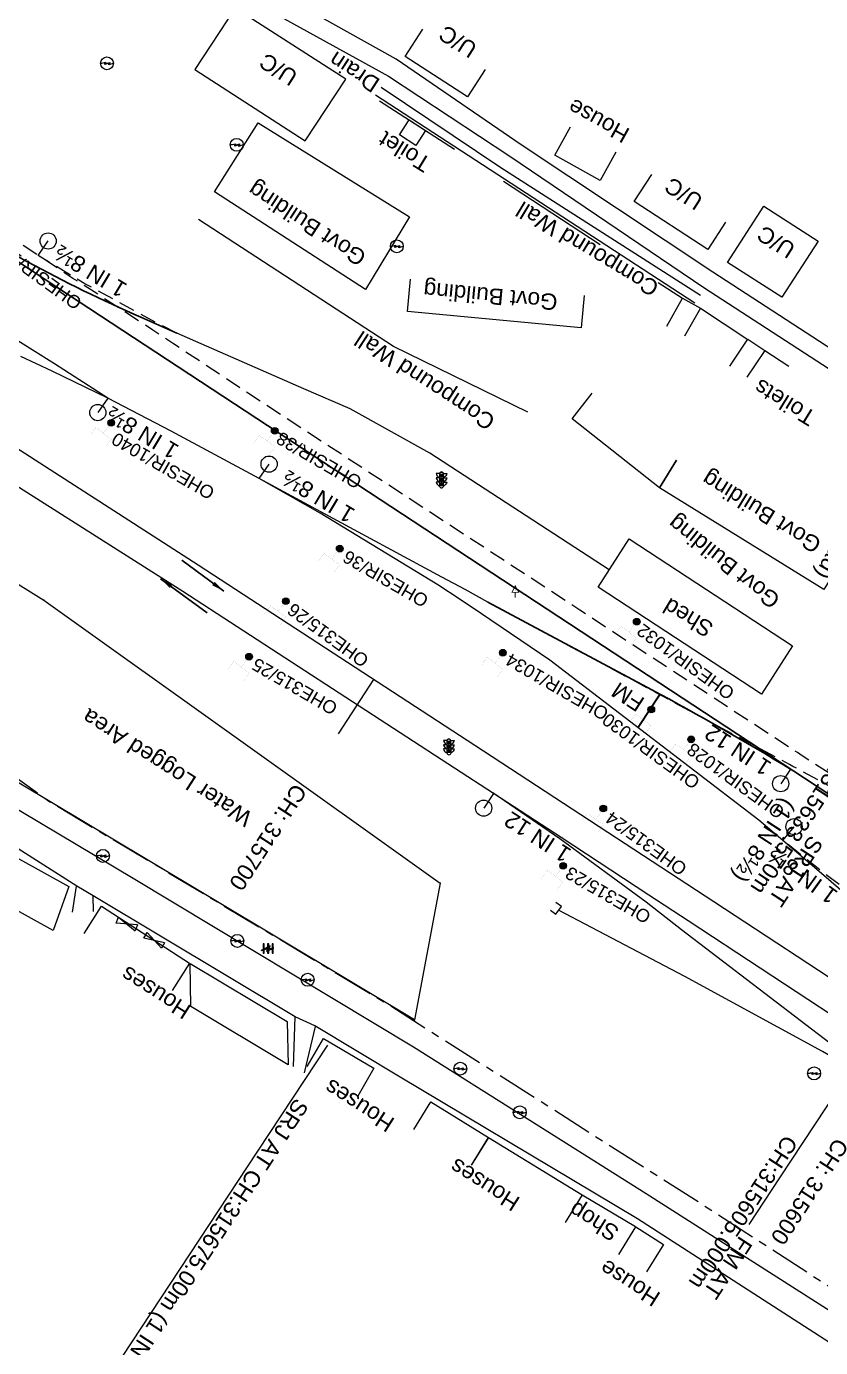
# Model space of a CAD drawing. Header units: metres. Extents: x 628572 to 650094, y 3375792 to 3391117.
# Drawn here: x 632051.1 to 632173.8, y 3388902.6 to 3389106.6 of the extents above; entities that cross this region are included whole.
import ezdxf
from ezdxf.enums import TextEntityAlignment as Align

# ---------------------------------------------------------------- set-up
doc = ezdxf.new("R2010")
doc.units = ezdxf.units.M
doc.header["$MEASUREMENT"] = 0
doc.linetypes.add('CENTER', pattern=[2, 1.25, -0.25, 0.25, -0.25])
doc.linetypes.add('DASHED', pattern=[0.75, 0.5, -0.25])
for name, color, linetype, lineweight in [('BUILDING_UNDER_CONS', 251, 'Continuous', 0), ('Commercial Building Pucca', 251, 'Continuous', 0), ('Compound Wall', 251, 'Continuous', 0), ('COMPOUND_WALL', 8, 'Continuous', 0), ('DRAIN_TOP', 5, 'Continuous', 0), ('Electric Pole', 251, 'Continuous', 0), ('Existing Chainage', 7, 'Continuous', 0), ('Existing IR Track', 143, 'Continuous', 0), ('Existing Railway Boundary', 7, 'CENTER', 0), ('flow direction', 7, 'Continuous', 0), ('Gate', 251, 'Continuous', 0), ('Govt buliding', 251, 'Continuous', 0), ('OHE MAST', 8, 'Continuous', 0), ('Residential Building Pucca', 251, 'Continuous', 0), ('RESIDENTIAL_BL_PUC', 251, 'Continuous', 0), ('RESIDENTIAL_BL_SEMI', 251, 'Continuous', 0), ('SH.NOS', 8, 'Continuous', 0), ('Shed', 251, 'Continuous', 0), ('Sign Board', 251, 'Continuous', 0), ("SIRHIND STN SRJ's", 251, 'Continuous', 0), ('Subroad Edge', 34, 'Continuous', 0), ('Text', 251, 'Continuous', 0), ('Transformer', 251, 'Continuous', 0), ('Water Logged Area', 5, 'Continuous', 0)]:
    doc.layers.add(name, color=color, linetype=linetype, lineweight=lineweight)
doc.layers.add('IR PROPOSALS', color=190, linetype='Continuous')
doc.styles.add('CUT-FILL', font='cut-fill.shx', dxfattribs={"height": 2})
doc.styles.get("Standard").update_dxf_attribs({"font": 'arial.ttf'})
doc.styles.add('Style-Arial', font='arial.ttf')
doc.styles.add('Text', font='arial.ttf', dxfattribs={"height": 2})
doc.dimstyles.new('ISO-25', dxfattribs={"dimtxt": 2.5, "dimasz": 2.5, "dimexe": 1.25, "dimexo": 0.625, "dimtad": 1, "dimtxsty": 'Standard', "dimcen": 2.5, "dimadec": 0, "dimazin": 0, "dimtfac": 1, "dimtmove": 0, "dimatfit": 3, "dimfxl": 1, "dimarcsym": 0})

# ---------------------------------------------------------------- blocks, each defined once
blk = doc.blocks.new('GT')
at = {"layer": 'Gate'}
for p, q in [((-0.5, -0.5), (-0.5, 0.5)), ((-0.5, 0.5), (0.5, -0.5)), ((0.5, 0.5), (0.5, -0.5))]:
    blk.add_line(p, q, dxfattribs=at)
at = {"layer": 'Gate', "flags": 128}
blk.add_lwpolyline([(0.5, 0.5), (-0.5, -0.5)], dxfattribs=at)
blk = doc.blocks.new('TSB15')
at = {"layer": 'SH.NOS', "const_width": 0.132, "flags": 128}
blk.add_lwpolyline([(-0.46, 0.79), (0.59, 0.79), (0.05, 1.8), (-0.46, 0.79)], close=True, dxfattribs=at)
at = {"layer": 'SH.NOS', "const_width": 0.142, "flags": 128}
blk.add_lwpolyline([(0.05, 0.79), (0.05, -0.05)], dxfattribs=at)
at = {"layer": 'SH.NOS', "insert": (-0.11, 0.93), "char_height": 0.2, "attachment_point": 7, "line_spacing_factor": 0.6, "style": 'CUT-FILL'}
blk.add_mtext('15', dxfattribs=at)
blk = doc.blocks.new('TRF')
blk.add_hatch(color=256).paths.add_polyline_path([(-0.18, -0.39), (0.02, 0.04), (-0.98, -0.29), (0.38, 0.42), (0.22, -0.04), (0.98, 0.09)])
for p, q in [((-0.69, 0.72), (-0.69, -0.72)), ((-0.52, 0.72), (-0.69, 0.72)), ((-0.52, -0.72), (-0.52, 0.72)), ((0, 0.72), (0, -0.72)), ((0.17, 0.72), (0, 0.72)), ((0.17, -0.72), (0.17, 0.72)), ((0.7, 0.72), (0.7, -0.72)), ((0.87, 0.72), (0.7, 0.72)), ((0.87, -0.72), (0.87, 0.72)), ((-0.69, -0.72), (-0.52, -0.72)), ((0, -0.72), (0.17, -0.72)), ((0.7, -0.72), (0.87, -0.72))]:
    blk.add_line(p, q)
at = {"flags": 128}
blk.add_lwpolyline([(0.22, -0.04), (0.38, 0.42), (-0.98, -0.29), (0.02, 0.04), (-0.18, -0.39), (0.98, 0.09), (0.22, -0.04)], close=True, dxfattribs=at)
blk = doc.blocks.new('SIG')
for color, points in [(1, [(-0.22, 0.42, 0.180295), (-0.01, 0.33, -0.00255), (0.01, 0.33, -0.00255), (0.02, 0.33, 0.180295), (0.23, 0.42, -0.002654), (0.25, 0.44, 0.184495), (0.33, 0.65, 1.000001), (-0.32, 0.65, 0.184495), (-0.24, 0.44, -0.002654)]), (2, [(0.23, -0.23, -0.002654), (0.25, -0.21, 0.184495), (0.33, 0.01, 1.000001), (-0.32, 0.01, 0.184495), (-0.24, -0.21, -0.002654), (-0.22, -0.23, 0.180295), (-0.01, -0.32, -0.00255), (0.01, -0.32, -0.00255), (0.02, -0.32, 0.180295)]), (3, [(0.23, -0.88, -0.002654), (0.25, -0.86, 0.184495), (0.33, -0.64, 1.000001), (-0.32, -0.64, 0.184495), (-0.24, -0.86, -0.002654), (-0.22, -0.88, 0.395599)])]:
    blk.add_hatch(color=color).paths.add_polyline_path(points)
for p, q in [((-0.31, 0.98), (-0.32, -0.9)), ((0.33, -0.9), (0.32, 0.98))]:
    blk.add_line(p, q)
at = {"flags": 128}
for points in [[(-0.31, 0.98), (-0.81, 0.98, 0.198758), (-0.42, 0.41, 0.003814), (-0.31, 0.39)], [(-0.31, 0.33), (-0.81, 0.33, 0.198758), (-0.42, -0.23, 0.003727), (-0.32, -0.26)], [(0.32, 0.98), (0.82, 0.98, -0.198758), (0.44, 0.41, -0.003814), (0.32, 0.39)], [(0.32, 0.33), (0.82, 0.33, -0.198758), (0.44, -0.23, -0.003727), (0.33, -0.26)], [(-0.32, -0.32), (-0.81, -0.32, 0.198758), (-0.42, -0.88, 0.003639), (-0.32, -0.9)], [(0.33, -0.32), (0.82, -0.32, -0.198758), (0.44, -0.88, -0.003639), (0.33, -0.9)]]:
    blk.add_lwpolyline(points, format="xyb", dxfattribs=at)
for centre, radius, start, end in [((0.01, 0.91), 0.324, 12.4049, 167.5951), ((0.01, 0.81), 0.357, 27.7578, 152.2422), ((0.01, -0.9), 0.324, 181.4572, 358.5428)]:
    blk.add_arc(centre, radius, start, end)
blk = doc.blocks.new('EP')
blk.add_hatch(color=8).paths.add_polyline_path([(0.31, -0.24), (0.31, 0), (-0.31, -0.19), (-0.31, 0.07), (-0.93, -0.01), (-0.21, 0.16), (-0.21, -0.05), (0.43, 0.15), (0.41, -0.1), (0.94, -0.01)])
at = {"color": 8}
for p, q in [((-0.93, -0.01), (-0.21, 0.16)), ((-0.31, 0.07), (-0.93, -0.01)), ((-0.31, -0.19), (-0.31, 0.07)), ((0.31, 0), (-0.31, -0.19)), ((-0.21, 0.16), (-0.21, -0.05)), ((-0.21, -0.05), (0.43, 0.15)), ((0.31, -0.24), (0.31, 0)), ((0.43, 0.15), (0.41, -0.1)), ((0.94, -0.01), (0.31, -0.24)), ((0.41, -0.1), (0.94, -0.01))]:
    blk.add_line(p, q, dxfattribs=at)
blk.add_circle((0, 0), 1, dxfattribs=at)
blk = doc.blocks.new('OHE MAST')
h = blk.add_hatch(color=256)
edge = h.paths.add_edge_path()
edge.add_arc((0, 0), 0.514, 0, 360)
at = {"const_width": 0.01, "flags": 128}
for points in [[(1.5, 3.5), (1.5, 2), (-1.5, 2), (-1.5, 3.5)], [(0, 2), (0, 0)]]:
    blk.add_lwpolyline(points, dxfattribs=at)
blk.add_circle((0, 0), 0.514)

msp = doc.modelspace()

# ---------------------------------------------------------------- linework, layer by layer
at = {"layer": 'BUILDING_UNDER_CONS', "linetype": 'Continuous', "flags": 128}
for points in [[(632100.451, 3389098.447), (632083.378, 3389109.447), (632077.11, 3389099.946), (632094.183, 3389088.946), (632100.451, 3389098.447)], [(632173.381, 3389073.476), (632167.791, 3389064.798), (632159.41, 3389070.166), (632165.008, 3389078.8564), (632173.381, 3389073.476)]]:
    msp.add_lwpolyline(points, close=True, dxfattribs=at)
for points in [[(632121.959, 3389099.937), (632119.243, 3389095.739), (632109.623, 3389101.963), (632112.339, 3389106.161)], [(632159.0954, 3389076.3719), (632156.373, 3389072.178), (632144.987, 3389079.569), (632147.7094, 3389083.7629)]]:
    msp.add_lwpolyline(points, dxfattribs=at)
at = {"layer": 'Commercial Building Pucca', "flags": 128}
msp.add_lwpolyline([(632119.86, 3388930.8174), (632122.475, 3388935.079), (632136.935, 3388926.206), (632134.32, 3388921.9444)], dxfattribs=at)
at = {"layer": 'Compound Wall', "flags": 128}
for points in [[(632128.549, 3389047.041), (632107.801, 3389057.209), (632077.704, 3389076.799)], [(632136.935, 3388926.206), (632145.181, 3388921.337)]]:
    msp.add_lwpolyline(points, dxfattribs=at)
at = {"layer": 'COMPOUND_WALL', "linetype": 'Continuous', "flags": 128}
for points in [[(632105.651, 3389095.11), (632117.23, 3389087.644)], [(632124.773, 3389082.736), (632139.703, 3389072.94)], [(632148.667, 3389067.087), (632152.4578, 3389064.6742)], [(632155.21, 3389063.117), (632162.54, 3389058.257)], [(632165.162, 3389056.583), (632168.854, 3389054.137)]]:
    msp.add_lwpolyline(points, dxfattribs=at)
at = {"layer": 'DRAIN_TOP', "linetype": 'Continuous', "flags": 128}
for points in [[(632105.054, 3389096.027), (632123.749, 3389083.862), (632154.342, 3389063.922)], [(632105.928, 3389097.222), (632124.384, 3389084.85), (632155.216, 3389065.117)]]:
    msp.add_lwpolyline(points, dxfattribs=at)
at = {"layer": 'Existing Chainage', "color": 7, "linetype": 'Continuous', "lineweight": 13, "flags": 128}
msp.add_lwpolyline([(632099.3201, 3388997.3801), (632104.7798, 3389005.7582)], dxfattribs=at)
at = {"layer": 'Existing IR Track', "flags": 128}
for points in [[(632063.6762, 3389049.2281), (632055.4502, 3389054.5404), (632052.0201, 3389056.6546), (632046.9664, 3389059.8373), (632034.8599, 3389067.7192), (632026.0695, 3389073.732), (632008.348, 3389086.7936), (631992.608, 3389099.7488), (631979.4824, 3389111.4118), (631969.1131, 3389121.0532), (631950.3516, 3389138.6669), (631945.4004, 3389143.2853), (631940.5577, 3389147.9356), (631929.8291, 3389158.0151), (631918.914, 3389168.1831), (631907.8921, 3389178.5534), (631893.923, 3389192.529)], [(632269.3784, 3388898.0284), (632253.5851, 3388908.3993), (632236.3854, 3388919.6688), (632219.0787, 3388931.0083), (632204.4192, 3388940.5301), (632200.5006, 3388943.1461), (632179.8567, 3388956.6531), (632157.3016, 3388971.4724), (632120.3603, 3388995.6049), (632077.6404, 3389023.4441), (632042.4428, 3389046.0532), (632025.9109, 3389056.4508), (631978.2149, 3389085.0394), (631958.8702, 3389096.1914), (631952.0938, 3389100.0722), (631933.0273, 3389110.9402), (631923.9311, 3389116.0951), (631899.045, 3389130.3442), (631887.5684, 3389136.9402), (631883.8246, 3389139.1164), (631877.6655, 3389142.6211), (631875.1965, 3389144.0257), (631830.39, 3389169.5793)], [(632266.7251, 3388893.9915), (632250.9502, 3388904.3483), (632233.7452, 3388915.6501), (632216.5524, 3388926.9438), (632201.8666, 3388936.5715), (632198.0489, 3388939.1226), (632177.336, 3388952.7215), (632155.2632, 3388967.249), (632153.3012, 3388968.5193), (632147.2393, 3388972.472), (632133.7091, 3388981.3723), (632123.264, 3388988.1566), (632117.2553, 3388992.0973), (632075.2759, 3389019.3546), (632039.8581, 3389041.8145), (632022.6351, 3389052.541), (631975.5116, 3389080.7616), (631928.6462, 3389107.862), (631885.2207, 3389132.6568), (631870.272, 3389141.1048), (631859.2413, 3389147.4309), (631850.9983, 3389152.1109), (631827.5319, 3389165.5627)], [(632141.1278, 3389022.6898), (632113.4233, 3389040.7137), (632101.1, 3389047.548), (632093.9718, 3389050.6638), (632074.3774, 3389059.2552)], [(632208.5641, 3388946.557), (632204.5921, 3388949.8011), (632190.3054, 3388961.6942), (632186.9243, 3388964.5806), (632185.1519, 3388966.0978), (632174.2584, 3388975.4962), (632167.9545, 3388980.9386), (632164.2281, 3388984.0819), (632131.9563, 3389008.771), (632121.4238, 3389015.9301), (632118.0947, 3389018.1289), (632114.6387, 3389020.3832), (632096.4809, 3389031.4668), (632087.0687, 3389036.7923), (632080.9256, 3389040.1293), (632073.4985, 3389044.1196), (632063.6762, 3389049.2281), (632055.0799, 3389053.3626), (632050.2428, 3389055.6364)], [(632122.3695, 3389017.7381), (632118.8657, 3389019.6629), (632115.2713, 3389021.5779), (632096.5717, 3389031.6523), (632087.0575, 3389036.7987), (632073.503, 3389044.113)], [(632199.7896, 3388932.251), (632195.4894, 3388935.1512), (632187.8486, 3388940.4507), (632179.5226, 3388946.4161), (632175.1655, 3388949.6508), (632152.3058, 3388967.1276), (632146.8129, 3388971.3894), (632133.4902, 3388981.1705), (632123.1452, 3388988.2581), (632123.0472, 3388988.3309)], [(632195.4894, 3388935.1512), (632187.6639, 3388940.1794), (632178.7391, 3388945.598), (632174.0562, 3388948.3295), (632152.7851, 3388959.9293), (632133.308, 3388970.1434)]]:
    msp.add_lwpolyline(points, dxfattribs=at)
at = {"layer": 'Existing IR Track', "color": 88, "linetype": 'DASHED', "ltscale": 5, "flags": 128}
for points in [[(632215.8653, 3388964.5698), (632205.6494, 3388971.3025), (632194.579, 3388978.5488), (632193.3602, 3388979.3702), (632181.497, 3388987.0981), (632175.4052, 3388991.0953), (632170.8991, 3388994.0133), (632170.1832, 3388994.4824), (632136.5674, 3389016.4935), (632091.2566, 3389046.1114), (632073.673, 3389057.6973), (632070.6552, 3389059.7262), (632059.9717, 3389066.6605), (632058.2749, 3389067.7117), (632052.9563, 3389071.2422), (632042.9082, 3389077.8626), (632033.0007, 3389084.3152), (632014.9989, 3389096.1121), (631998.1827, 3389107.2471), (631983.8411, 3389116.9805), (631972.3436, 3389125.0506), (631951.687, 3389140.4632), (631946.3776, 3389144.7274), (631941.1499, 3389148.9734)], [(632074.3774, 3389059.2552), (632071.1306, 3389060.8768), (632060.1632, 3389066.8819), (632059.2192, 3389067.4199), (632052.9563, 3389071.2422)], [(632205.6494, 3388971.3025), (632194.4122, 3388978.3194), (632193.1158, 3388979.0822), (632180.8946, 3388986.1661), (632174.4854, 3388989.6477), (632169.4813, 3388992.3625), (632168.9352, 3388992.668), (632133.7913, 3389011.5754), (632122.3695, 3389017.7381)], [(632291.8366, 3388896.7951), (632275.633, 3388907.5348), (632259.2133, 3388918.4177), (632242.7732, 3388929.3716), (632224.9408, 3388941.2533), (632214.9906, 3388947.9702), (632211.5564, 3388950.2181), (632206.8134, 3388953.4415), (632191.5705, 3388963.5301), (632187.9761, 3388965.9324), (632185.9472, 3388967.2606), (632174.4556, 3388975.7313), (632167.9545, 3388980.9386)]]:
    msp.add_lwpolyline(points, dxfattribs=at)
at = {"layer": 'Existing IR Track'}
msp.add_lwpolyline([(632132.0394, 3388970.1857), (632132.8751, 3388969.5627), (632133.7409, 3388970.7242), (632132.8983, 3388971.3523)], dxfattribs=at)
at = {"layer": 'Existing Railway Boundary', "ltscale": 5, "flags": 128}
msp.add_lwpolyline([(631983.38, 3389039.032), (631997.7807, 3389029.4226), (631998.0481, 3389028.4172), (632017.689, 3389013.381), (632054.7643, 3388986.9088), (632106.6339, 3388955.856), (632154.9467, 3388925.0992), (632230.8669, 3388875.9972), (632261.2753, 3388857.0709), (632290.5359, 3388840.2738), (632385.6616, 3388776.6365), (632400.5735, 3388766.5357), (632397.5375, 3388762.1235), (632395.5364, 3388759.1088), (632389.2973, 3388750.367), (632386.7075, 3388746.9674), (632380.0799, 3388739.4039), (632361.8258, 3388715.063), (632365.1364, 3388712.5802), (632373.8273, 3388706.8724), (632388.4278, 3388697.2834), (632403.5607, 3388687.3436), (632418.7904, 3388677.3402), (632434.5002, 3388667.0345), (632450.2517, 3388656.7014), (632466.7864, 3388645.8571), (632483.3195, 3388635.0137), (632501.7611, 3388622.9148), (632520.2525, 3388610.7831), (632536.8197, 3388599.9238), (632553.3588, 3388589.0829), (632565.8495, 3388580.885), (632578.4671, 3388572.604), (632596.9196, 3388560.5289), (632615.4939, 3388548.3741), (632635.6038, 3388535.295), (632652.8405, 3388523.9973), (632669.9946, 3388512.743), (632686.4084, 3388501.9869), (632696.8068, 3388495.1588), (632732.8678, 3388550.0585), (632815.552, 3388494.313), (632865.8266, 3388462.6693), (632954.7858, 3388408.1832), (633025.1519, 3388369.9037), (633056.7277, 3388353.8904), (633065.1399, 3388349.0145), (633088.5914, 3388328.9973), (633152.5885, 3388273.22), (633202.5468, 3388242.3953), (633264.4413, 3388204.6969), (633318.529, 3388171.7998), (633353.1394, 3388148.7029), (633406.9301, 3388112.3266), (633420.502, 3388103.4378), (633436.8123, 3388092.7008), (633466.2362, 3388073.356), (633479.8402, 3388064.4269), (633497.3225, 3388052.9837), (633514.7073, 3388041.6043), (633531.7969, 3388030.3277), (633546.129, 3388020.9518), (633562.4852, 3388010.2117), (633576.5949, 3388000.9466), (633594.4174, 3387989.2137), (633606.8568, 3387981.0241), (633607.7091, 3387982.3188), (633610.8424, 3387980.256), (633626.8506, 3387969.7582), (633642.9494, 3387959.201), (633660.1619, 3387947.8844), (633677.4438, 3387936.5221), (633693.0899, 3387926.2037), (633708.7685, 3387915.8637), (633726.0343, 3387904.4973), (633743.3468, 3387893.1002), (633758.2779, 3387883.3197), (633773.1647, 3387873.5681), (633789.2894, 3387862.9617), (633805.4356, 3387852.3412), (633820.4764, 3387842.4668), (633835.4704, 3387832.6232), (633852.0416, 3387821.7432), (633886.4734, 3387799.1411), (633904.4207, 3387787.3621), (633919.3393, 3387777.5707), (633934.3023, 3387767.7502), (633949.6629, 3387757.6969), (633964.9235, 3387747.7091), (633980.0551, 3387737.7098), (633995.2041, 3387727.6988), (634012.3387, 3387716.4289), (634029.3333, 3387705.2512), (634045.5362, 3387694.5849), (634061.6293, 3387683.9862), (634078.9907, 3387672.5929), (634096.3149, 3387661.224), (634113.1506, 3387650.1721), (634130.0059, 3387639.1072), (634145.8823, 3387628.6414), (634161.8963, 3387618.085), (634177.8703, 3387607.6107), (634193.7633, 3387597.1895), (634209.9993, 3387586.506), (634226.097, 3387575.9134), (634243.1652, 3387564.6955), (634260.1615, 3387553.5249), (634275.6177, 3387543.3646), (634291.1318, 3387533.1662), (634296.8083, 3387529.4449), (634291.9143, 3387522.0113), (634301.9583, 3387515.4268), (634317.7028, 3387505.1053), (634344.1271, 3387487.7818), (634370.6963, 3387470.3636), (634386.1901, 3387460.3813), (634401.9429, 3387450.229), (634426.4972, 3387434.0857), (634451.3792, 3387417.727), (634475.9114, 3387401.5928), (634500.3759, 3387385.5031), (634523.6732, 3387370.1555), (634547.0997, 3387354.7227), (634564.8006, 3387343.068), (634582.571, 3387331.3674), (634601.3879, 3387318.9723), (634620.2858, 3387306.5238), (634639.3106, 3387294.0156), (634658.1243, 3387281.6461), (634679.4814, 3387267.2836), (634702.026, 3387254.0413), (634712.9167, 3387246.4104), (634726.0042, 3387238.4627), (634737.8854, 3387230.0656), (634750.9438, 3387221.7267), (634764.9008, 3387212.4131), (634775.612, 3387204.6159), (634789.3703, 3387195.959), (634801.4607, 3387188.869), (634814.7172, 3387180.8194), (634815.4987, 3387180.2694), (634827.9598, 3387171.3498), (634840.5994, 3387164.128), (634854.2176, 3387155.5292), (634871.8787, 3387143.9515), (634877.6173, 3387139.7695), (634887.5373, 3387132.4757), (634902.4262, 3387121.5277), (634921.3448, 3387107.4791), (634940.6674, 3387093.1306), (634962.2421, 3387077.0753), (634984.1126, 3387060.8), (635000.5185, 3387048.6195), (635017.0238, 3387036.3652), (635035.7455, 3387022.426), (635054.4369, 3387008.5092), (635082.1937, 3386987.9155), (635109.8573, 3386967.3911), (635134.2436, 3386949.2611), (635158.5309, 3386931.2047), (635180.7563, 3386914.7058), (635202.7867, 3386898.3516), (635206.1213, 3386895.8016), (635211.1242, 3386892.0437), (635230.1367, 3386877.9281), (635249.207, 3386863.7701), (635270.9723, 3386847.61), (635292.819, 3386831.3895), (635313.1117, 3386816.3456), (635333.3618, 3386801.3334), (635352.372, 3386787.2182), (635371.5331, 3386772.9909), (635390.4616, 3386758.9197), (635409.8226, 3386744.527), (635427.2062, 3386731.6093), (635445.0434, 3386718.3546), (635461.6171, 3386706.0794), (635478.4695, 3386693.5976), (635493.4196, 3386682.4884), (635508.6023, 3386671.2062), (635518.0063, 3386664.2196), (635527.5618, 3386657.1206), (635543.461, 3386645.2907), (635559.7145, 3386633.1978), (635591.676, 3386610.2688), (635606.0755, 3386599.5015), (635620.6466, 3386588.6057), (635636.5434, 3386576.7606), (635652.3995, 3386564.9458), (635668.2493, 3386553.1365), (635683.9787, 3386541.4169), (635700.2614, 3386528.9886), (635716.7419, 3386516.4094), (635732.9183, 3386504.3569), (635749.0007, 3386492.3748), (635764.9276, 3386480.5277), (635780.91, 3386468.6394), (635796.8963, 3386456.7694), (635812.8908, 3386444.8934), (635829.3631, 3386432.6938), (635845.7912, 3386420.527), (635861.6814, 3386408.7334), (635877.6317, 3386396.8953), (635893.2055, 3386385.3425), (635908.8769, 3386373.7174), (635925.058, 3386361.6972), (635941.2668, 3386349.6564), (635956.6865, 3386338.1889), (635972.0823, 3386326.7391), (635987.7899, 3386315.0493), (636003.5308, 3386303.3347), (636019.0977, 3386291.765), (636034.6476, 3386280.2079), (636050.7681, 3386268.2256), (636066.8961, 3386256.2378), (636083.1084, 3386244.1987), (636099.3561, 3386232.1333), (636114.134, 3386221.1471), (636147.8198, 3386196.1265), (636166.7058, 3386182.1085), (636182.4635, 3386170.4111), (636198.2037, 3386158.7268), (636214.3364, 3386146.7471), (636230.3919, 3386134.8247), (636230.9614, 3386134.4025), (636228.154, 3386130.995), (636300.9317, 3386076.4069), (636382.1931, 3386014.4435), (636463.0816, 3385952.0584), (636544.2755, 3385889.3268), (636568.8921, 3385871.1182), (636613.4471, 3385839.7025), (636628.0709, 3385853.6506), (636650.5128, 3385835.4717), (636693.9069, 3385800.1065), (636686.7095, 3385790.4003), (636696.0629, 3385782.3378), (636710.473, 3385769.9165), (636766.0138, 3385726.4206), (636849.4668, 3385668.9836), (636931.64, 3385608.8479), (637013.8419, 3385548.1951), (637096.6082, 3385488.6336), (637121.9489, 3385470.2058), (637176.9181, 3385426.1737), (637258.1753, 3385363.4078), (637340.1494, 3385301.7514), (637422.2947, 3385241.0852), (637447.0788, 3385223.2045), (637528.2227, 3385160.8768), (637610.9552, 3385100.7612), (637694.8717, 3385041.953), (637753.3499, 3385002.2846), (637771.5944, 3384989.982), (637771.5944, 3384979.4924), (637852.0915, 3384922.0343), (637935.0162, 3384862.0714), (637993.4351, 3384821.4573), (638019.0158, 3384803.2052), (638102.4107, 3384745.0584), (638178.9785, 3384688.3398), (638237.6603, 3384636.8079), (638344.701, 3384557.2221), (638427.4112, 3384496.8586), (638508.4228, 3384435.5926), (638565.3238, 3384391.9743), (638589.782, 3384373.2765), (638631.8324, 3384337.8543), (638619.2503, 3384320.7689), (638700.6253, 3384258.2275), (638758.2306, 3384210.1286), (638748.4263, 3384194.4881), (638832.9819, 3384135.241), (638898.2751, 3384089.8354), (638910.685, 3384104.7359), (638994.0238, 3384045.8483), (639077.2216, 3383986.384), (639102.1383, 3383968.0886), (639159.8745, 3383926.5901), (639184.8741, 3383908.5552), (639242.6613, 3383867.4991), (639268.1519, 3383849.1332), (639327.9549, 3383811.5106), (639354.2186, 3383795.0507), (639414.5653, 3383756.9689), (639440.0428, 3383739.3736), (639498.3493, 3383699.1058), (639523.8465, 3383681.6785), (639574.9736, 3383646.7331), (639583.1624, 3383652.0276), (639689.1575, 3383571.5368), (639770.3529, 3383510.1038), (639826.8338, 3383467.0843), (639851.6063, 3383448.3401), (639907.8381, 3383405.1303), (639928.7552, 3383389.2727), (639932.4136, 3383385.8226), (639987.4639, 3383341.8457), (640012.7135, 3383323.0928), (640093.1273, 3383262.0565), (640171.8725, 3383196.1592), (640228.3322, 3383153.381), (640311.5957, 3383095.2106), (640394.8641, 3383036.2274), (640477.4145, 3382977.0386), (640559.1827, 3382915.4685), (640665.4567, 3382835.3045), (640720.6935, 3382789.5682), (640744.1896, 3382769.9043), (640801.5333, 3382727.7921), (640884.497, 3382668.355), (640967.4181, 3382609.4811), (641049.3321, 3382547.9775), (641130.842, 3382487.0083), (641212.6929, 3382426.3203), (641295.2397, 3382366.2732), (641377.1032, 3382305.6407), (641458.6913, 3382244.4694), (641539.788, 3382182.3426), (641622.1383, 3382122.0097), (641702.364, 3382062.6427), (641784.5528, 3382001.6936), (641867.0132, 3381941.5198), (641973.939, 3381862.1361), (642047.1447, 3381806.5386), (642111.3474, 3381756.247), (642135.5451, 3381737.1522), (642191.6481, 3381692.8805), (642216.3665, 3381674.0919), (642297.8377, 3381612.4104), (642380.4062, 3381552.4772), (642463.3246, 3381492.4122), (642545.7114, 3381431.7783), (642627.5896, 3381371.9523), (642710.042, 3381311.7191), (642794.2249, 3381254.3826), (642875.8129, 3381193.2771), (642956.3456, 3381130.3141), (643036.4583, 3381067.3443), (643117.185, 3381004.8095), (643172.4593, 3380960.8682), (643197.158, 3380942.1115), (643255.3116, 3380901.5691), (643282.0179, 3380885.9855), (643340.0019, 3380844.3971), (643414.9945, 3380785.1482), (643451.8986, 3380756.7808), (643532.8037, 3380694.4612), (643535.2972, 3380692.6635), (643551.2784, 3380680.8194), (643567.3357, 3380668.919), (643583.0638, 3380657.2952), (643598.7082, 3380645.7333), (643614.3081, 3380634.1892), (643630.1523, 3380622.4653), (643650.0814, 3380608.0318), (643669.585, 3380593.9065), (643682.7179, 3380584.1884), (643695.5222, 3380574.7117), (643709.3225, 3380564.4893), (643722.9637, 3380554.3847), (643737.887, 3380543.3483), (643752.8235, 3380532.3022), (643768.2592, 3380520.8389), (643783.7331, 3380509.3472), (643799.7855, 3380497.4973), (643815.9413, 3380485.5714), (643832.7782, 3380473.1288), (643849.7289, 3380460.6021), (643866.059, 3380448.5159), (643882.3496, 3380436.4589), (643898.3816, 3380424.7148), (643914.2305, 3380413.1048), (643929.3278, 3380401.9147), (643944.4267, 3380390.7231), (643959.7518, 3380379.1349), (643975.3902, 3380367.3097), (643987.907, 3380358.1055), (644000.1603, 3380349.0958), (644017.4569, 3380336.3184), (644034.4669, 3380323.7528), (644046.4455, 3380314.9727), (644249.4258, 3380165.3983), (644621.007, 3379887.6965), (644676.9944, 3379845.4482), (644702.8645, 3379825.9912), (644738.6024, 3379799.4801), (644742.2817, 3379796.7418), (644771.2557, 3379773.8192), (644804.6479, 3379750.2058), (644834.554, 3379728.6172), (644848.5372, 3379718.5093), (644863.2911, 3379707.9396), (644878.1999, 3379697.2589), (644893.8111, 3379686.127), (644909.381, 3379675.0245), (644918.4816, 3379668.5863), (644935.1691, 3379656.7791), (644907.7997, 3379620.3367), (644936.8456, 3379598.666), (644961.4527, 3379618.4234), (645145.9779, 3379481.4776), (645154.4712, 3379493.1591), (645276.7247, 3379402.534), (645270.2115, 3379393.7381), (645468.3754, 3379252.8811), (645478.6859, 3379267.1096), (645498.5589, 3379252.3702), (645510.5872, 3379243.9988), (645510.5872, 3379243.9988), (645531.3517, 3379228.922), (645544.8911, 3379218.91), (645549.0311, 3379215.8257)], dxfattribs=at)
at = {"layer": 'Govt buliding', "flags": 128}
for points in [[(632086.8903, 3389091.7283), (632110.2869, 3389077.2144), (632103.486, 3389065.977), (632080.151, 3389081.085), (632086.8903, 3389091.7283)], [(632137.2624, 3389065.0408), (632136.792, 3389060.063), (632109.969, 3389062.598), (632110.4394, 3389067.5758)], [(632151.5063, 3389039.6201), (632148.879, 3389035.366), (632135.385, 3389046.04), (632138.487, 3389049.9615)], [(632176.9033, 3389023.9351), (632174.276, 3389019.681), (632148.879, 3389035.366), (632151.5063, 3389039.6201)]]:
    msp.add_lwpolyline(points, dxfattribs=at)
at = {"layer": 'IR PROPOSALS', "linetype": 'Continuous', "lineweight": 0}
msp.add_line((632169.0927, 3388991.9572), (632167.6011, 3388989.691), dxfattribs=at)
at = {"layer": 'IR PROPOSALS'}
for points in [[(631941.1499, 3389148.9734), (631971.12, 3389124.6313, 0.02530623), (632007.1561, 3389098.2714), (632233.4838, 3388949.6833)], [(632034.5916, 3389080.2596), (632034.5916, 3389080.2596, 0.04195624), (632068.8019, 3389061.6999), (632074.3774, 3389059.2552)], [(632169.0927, 3388991.9572, 0.01396398), (632147.6935, 3389004.1879), (632122.3695, 3389017.7381)]]:
    msp.add_lwpolyline(points, format="xyb", dxfattribs=at)
at = {"layer": 'IR PROPOSALS', "const_width": 0.3, "flags": 128}
msp.add_lwpolyline([(632148.9169, 3389003.4379), (632145.5714, 3388998.3549)], dxfattribs=at)
at = {"layer": 'IR PROPOSALS', "linetype": 'Continuous', "lineweight": 0}
msp.add_circle((632167.6011, 3388989.691), 1.2487, dxfattribs=at)
at = {"layer": 'Residential Building Pucca', "flags": 128}
for points in [[(632041.922, 3388982.514), (632057.689, 3388973.805), (632055.261, 3388967.031), (632039.4866, 3388975.7441), (632041.922, 3388982.514)], [(632076.409, 3388961.933), (632091.384, 3388952.974), (632091.533, 3388946.294), (632076.5247, 3388955.2729), (632076.409, 3388961.933)]]:
    msp.add_lwpolyline(points, close=True, dxfattribs=at)
for points in [[(632060.0205, 3388966.5654), (632062.734, 3388970.765), (632076.321, 3388961.986), (632073.6075, 3388957.7864)], [(632094.4719, 3388946.0208), (632096.989, 3388950.341), (632104.795, 3388945.793), (632102.2779, 3388941.4728)], [(632110.9494, 3388936.3185), (632113.576, 3388940.573), (632122.475, 3388935.079), (632119.8484, 3388930.8245)], [(632142.5841, 3388917.0148), (632145.237, 3388921.253), (632149.528, 3388918.567), (632146.8751, 3388914.3288)]]:
    msp.add_lwpolyline(points, dxfattribs=at)
at = {"layer": 'RESIDENTIAL_BL_PUC', "linetype": 'Continuous', "flags": 128}
msp.add_lwpolyline([(632108.751, 3389089.882), (632110.255, 3389092.165), (632112.766, 3389090.53), (632111.262, 3389088.247), (632108.751, 3389089.882)], close=True, dxfattribs=at)
msp.add_lwpolyline([(632142.1651, 3389087.2076), (632139.733, 3389082.839), (632132.708, 3389086.75), (632135.1401, 3389091.1186)], dxfattribs=at)
at = {"layer": 'RESIDENTIAL_BL_SEMI', "linetype": 'Continuous', "flags": 128}
for points in [[(632149.9938, 3389060.326), (632152.459, 3389064.676), (632155.21, 3389063.117), (632152.7448, 3389058.767)], [(632159.759, 3389054.1787), (632162.534, 3389058.338), (632165.151, 3389056.592), (632162.376, 3389052.4327)]]:
    msp.add_lwpolyline(points, dxfattribs=at)
at = {"layer": 'Shed', "flags": 128}
msp.add_lwpolyline([(632169.412, 3389010.974), (632164.612, 3389003.5), (632139.417, 3389020.026), (632144.2201, 3389027.5048), (632169.412, 3389010.974)], close=True, dxfattribs=at)
at = {"layer": "SIRHIND STN SRJ's", "color": 88}
for p, q in [((632052.9563, 3389071.2422), (632054.4862, 3389073.4827)), ((632167.9545, 3388980.9386), (632169.6588, 3388983.0494))]:
    msp.add_line(p, q, dxfattribs=at)
at = {"layer": "SIRHIND STN SRJ's", "color": 7}
for p, q in [((632063.6762, 3389049.2281), (632062.1463, 3389046.9876)), ((632087.0687, 3389036.7923), (632088.5986, 3389039.0328)), ((632123.264, 3388988.1566), (632121.7341, 3388985.9161))]:
    msp.add_line(p, q, dxfattribs=at)
at = {"layer": "SIRHIND STN SRJ's", "lineweight": 13, "flags": 128}
for points in [[(632097.6107, 3388949.324), (632086.8112, 3388932.9414), (632062.8314, 3388896.5645)], [(632178.2402, 3388945.2107), (632167.4407, 3388928.8281), (632162.6993, 3388921.6356)]]:
    msp.add_lwpolyline(points, dxfattribs=at)
at = {"layer": "SIRHIND STN SRJ's", "color": 88}
for centre in [(632054.4862, 3389073.4827), (632169.6588, 3388983.0494)]:
    msp.add_circle(centre, 1.2487, dxfattribs=at)
at = {"layer": "SIRHIND STN SRJ's", "color": 7}
for centre in [(632062.1463, 3389046.9876), (632088.5986, 3389039.0328), (632121.7341, 3388985.9161)]:
    msp.add_circle(centre, 1.2487, dxfattribs=at)
at = {"layer": 'Subroad Edge', "flags": 128}
for points in [[(632261.5456, 3389003.2734), (632249.71, 3389009.515), (632218.644, 3389028.516), (632192.266, 3389045.819), (632157.13, 3389068.655), (632127.541, 3389088.339), (632108.201, 3389101.561), (632076.183, 3389119.455), (632053.624, 3389128.037), (632030.112, 3389130.999), (632021.081, 3389134.735)], [(632022.01, 3389122.784), (632030.818, 3389126.922), (632052.908, 3389125.599), (632074.708, 3389116.792), (632107.029, 3389098.925), (632125.778, 3389086.563), (632155.726, 3389066.304), (632189.579, 3389044.331), (632190.802, 3389043.642), (632216.693, 3389026.212), (632248.325, 3389006.943), (632264.0283, 3388998.8665)], [(632203.259, 3388890.375), (632146.849, 3388926.38), (632110.885, 3388949.008), (632067.61, 3388975.04), (632044.587, 3388988.72), (631999.347, 3389021.249), (631979.366, 3389035.562)], [(632200.8057, 3388886.849), (632145.475, 3388922.517), (632108.83, 3388944.404), (632095.657, 3388952.283), (632092.644, 3388953.716), (632061.415, 3388972.367), (632058.893, 3388973.849), (632041.177, 3388985.143), (631996.815, 3389017.129), (631976.823, 3389030.651), (631966.131, 3389004.391), (631952.526, 3388963.507), (631938.559, 3388921.534), (631920.686, 3388867.332), (631907.936, 3388829.491)], [(632058.233, 3388969.864), (632058.881, 3388973.849)], [(632061.473, 3388969.949), (632061.415, 3388972.367)], [(632092.35, 3388946.034), (632092.644, 3388953.716)], [(632094.0907, 3388945.052), (632095.743, 3388952.224)]]:
    msp.add_lwpolyline(points, dxfattribs=at)
at = {"layer": 'Water Logged Area', "flags": 128}
msp.add_lwpolyline([(632111.045, 3388953.213), (632069.445, 3388978.139), (632040.761, 3388995.274), (632013.779, 3389020.013), (632028.453, 3389033.832), (632053.825, 3389018.003), (632115.002, 3388974.337), (632111.045, 3388953.213)], close=True, dxfattribs=at)
at = {"layer": 'Water Logged Area'}
for p in [(632053.825, 3389018.003), (632069.445, 3388978.139), (632115.002, 3388974.337), (632111.045, 3388953.213)]:
    msp.add_point(p, dxfattribs=at)

# ---------------------------------------------------------------- block references
at = {"layer": 'Electric Pole'}
for p in [(632063.566, 3389100.913), (632083.602, 3389088.33), (632108.327, 3389072.656), (632062.94, 3388978.539), (632083.696, 3388965.422), (632094.56, 3388959.415), (632118.13, 3388945.691), (632172.759, 3388944.965), (632127.313, 3388938.951)]:
    msp.add_blockref('EP', p, dxfattribs=at)
at = {"layer": 'Gate'}
for p, xscale, zscale, rotation in [((632066.6465, 3388968.0385), 3.172637073491435, 1.781189791541439, 338), ((632070.868, 3388965.494), 3.123206685406962, 1.767259654212409, 329.9999999999999)]:
    msp.add_blockref('GT', p, dxfattribs=dict(at, xscale=xscale, zscale=zscale, rotation=rotation))
at = {"layer": 'OHE MAST', "color": 2, "rotation": 143.3908318566117}
for p in [(632064.224, 3389045.409), (632089.469, 3389044.173), (632099.504, 3389025.983), (632091.176, 3389017.88), (632145.364, 3389014.707), (632085.507, 3389009.301), (632124.68, 3389009.914), (632147.624, 3389001.159), (632153.764, 3388996.539), (632140.211, 3388985.849), (632134.006, 3388977.02)]:
    msp.add_blockref('OHE MAST', p, dxfattribs=at)
at = {"layer": 'Sign Board'}
for name, p in [('SIG', (632115.208, 3389036.584)), ('TSB15', (632126.562, 3389018.446)), ('SIG', (632116.36, 3388995.374))]:
    msp.add_blockref(name, p, dxfattribs=at)
at = {"layer": 'Transformer'}
msp.add_blockref('TRF', (632088.369, 3388964.222), dxfattribs=at)

# ---------------------------------------------------------------- texts
at = {"layer": 'Existing Chainage', "color": 7, "lineweight": 0, "char_height": 2.5, "attachment_point": 4, "line_spacing_factor": 0.6, "style": 'Style-Arial'}
for s, insert, rotation in [('CH: 315700', (632093.5113, 3388989.2296), 236.908976), ('CH: 315600', (632177.1687, 3388934.5113), 236.803929)]:
    msp.add_mtext(s, dxfattribs=dict(at, insert=insert, rotation=rotation))
at = {"layer": 'IR PROPOSALS', "linetype": 'Continuous', "lineweight": 0}
for s, p in [('FM', (632146.7905, 3389002.7416)), ('1 IN 12', (632166.381, 3388992.8239))]:
    msp.add_text(s, height=2.5, rotation=146.886898, dxfattribs=at).set_placement(p)
at = {"layer": 'OHE MAST'}
for s, rotation, p in [('OHESIR/1040A', 144, (632044.0532, 3389075.8326)), ('OHESIR/1040', 150, (632065.0582, 3389044.0213)), ('OHESIR/38', 150, (632090.4775, 3389044.1279)), ('OHESIR/36', 150, (632100.7718, 3389025.8233)), ('OHE315/26', 144, (632092.379, 3389017.7137)), ('OHESIR/1032', 144, (632146.3453, 3389014.5128)), ('OHE315/25', 150, (632086.7289, 3389009.2114)), ('OHESIR/1034', 150, (632125.9109, 3389009.9306)), ('OHESIR/1030', 144, (632141.0027, 3389000.7291)), ('OHESIR/1028', 144, (632154.0764, 3388996.1303)), ('OHE315/24', 144, (632141.5064, 3388985.5548)), ('OHE315/23', 150, (632135.1128, 3388976.9973))]:
    msp.add_text(s, height=2, rotation=rotation, dxfattribs=at).set_placement(p, align=Align.RIGHT)
at = {"layer": "SIRHIND STN SRJ's", "color": 88}
for rotation, p in [(149, (632066.8847, 3389066.7195)), (144.184948, (632176.6104, 3388972.9321))]:
    msp.add_text('1 IN 8½', height=2.5, rotation=rotation, dxfattribs=at).set_placement(p)
at = {"layer": "SIRHIND STN SRJ's", "color": 7}
for s, rotation, p in [('1 IN 8½', 149, (632074.8771, 3389041.7746)), ('1 IN 8½', 149, (632102.0714, 3389031.9179)), ('1 IN 12', 147.111404, (632135.455, 3388979.4289))]:
    msp.add_text(s, height=2.5, rotation=rotation, dxfattribs=at).set_placement(p)
at = {"layer": "SIRHIND STN SRJ's", "color": 88, "lineweight": 13, "insert": (632163.5469, 3388973.1892), "char_height": 2.5, "width": 58.146365, "attachment_point": 6, "rotation": 236.762981, "line_spacing_factor": 0.8, "style": 'Style-Arial'}
msp.add_mtext('\\A1;SRJ AT \\P{\\A0;CH:315633.570m \\P(1 IN 8½) }', dxfattribs=at)
at = {"layer": "SIRHIND STN SRJ's", "lineweight": 13, "char_height": 2.5, "attachment_point": 6, "rotation": 236.762981, "line_spacing_factor": 0.648, "style": 'Style-Arial'}
for s, insert, width in [('\\A1;SRJ AT {\\A0;CH:315675.00m (1 IN 12) }', (632064.4264, 3388896.5157), 55.528218), ('\\A1;FM AT \\P{\\A0;CH:315605.000m\\H1.2533x; }', (632155.4444, 3388911.3218), 40.22913)]:
    msp.add_mtext(s, dxfattribs=dict(at, insert=insert, width=width))
at = {"layer": 'Subroad Edge', "linetype": 'Continuous', "style": 'Text'}
msp.add_text('(Cement Road)', height=2.5, rotation=240.281444, dxfattribs=at).set_placement((632184.6428, 3389042.8569))
at = {"layer": 'Text'}
for s, rotation, p in [('U/C', 147.360586, (632120.9493, 3389103.687)), ('U/C', 147.360586, (632093.242, 3389099.3872)), ('House', 150.894177, (632144.4859, 3389090.6627)), ('Toilet', 148.40932, (632113.8168, 3389086.0865)), ('Govt Building', 147.079387, (632103.8388, 3389071.5303)), ('U/C', 147.360586, (632155.8323, 3389080.2043)), ('Compound Wall', 148.86629, (632149.0385, 3389066.8901)), ('U/C', 147.360586, (632170.0993, 3389072.7471)), ('Govt Building', 174.601101, (632133.2425, 3389065.2375)), ('Compound Wall', 146.940081, (632123.7322, 3389046.1858)), ('Toilets', 148.40932, (632173.2675, 3389046.9177)), ('Govt Building', 148.300828, (632174.113, 3389027.2298)), ('Govt Building', 141.655361, (632167.7404, 3389018.4634)), ('Water Logged Area', 147.230021, (632086.2385, 3388985.0229)), ('Houses', 147.453973, (632076.7526, 3388955.2832)), ('Houses', 147.453973, (632108.1792, 3388937.8488)), ('Houses', 147.453973, (632127.5376, 3388925.6326)), ('Shop', 148.11415, (632142.8725, 3388920.9912)), ('House', 147.453973, (632149.2317, 3388910.9236))]:
    msp.add_text(s, height=2.5, rotation=rotation, dxfattribs=at).set_placement(p)
at = {"layer": 'Text', "style": 'Text'}
msp.add_text('Drain', height=2.5, rotation=146.947595, dxfattribs=at).set_placement((632105.9214, 3389098.3297))
msp.add_text('Shed', height=2.5, rotation=148.986828, dxfattribs=at).set_placement((632153.3053, 3389015.314), align=Align.MIDDLE_CENTER)

# ---------------------------------------------------------------- leaders
at = {"layer": 'flow direction', "lineweight": 0}
for points in [[(632081.616, 3389019.4079), (632075.1111, 3389024.2117)], [(632071.8505, 3389021.3431), (632079.0179, 3389016.0477)]]:
    msp.add_leader(points, dimstyle='ISO-25', override={"dimtxt": 0.5, "dimasz": 2, "dimtad": 0}, dxfattribs=at)

doc.saveas('drawing.dxf')
